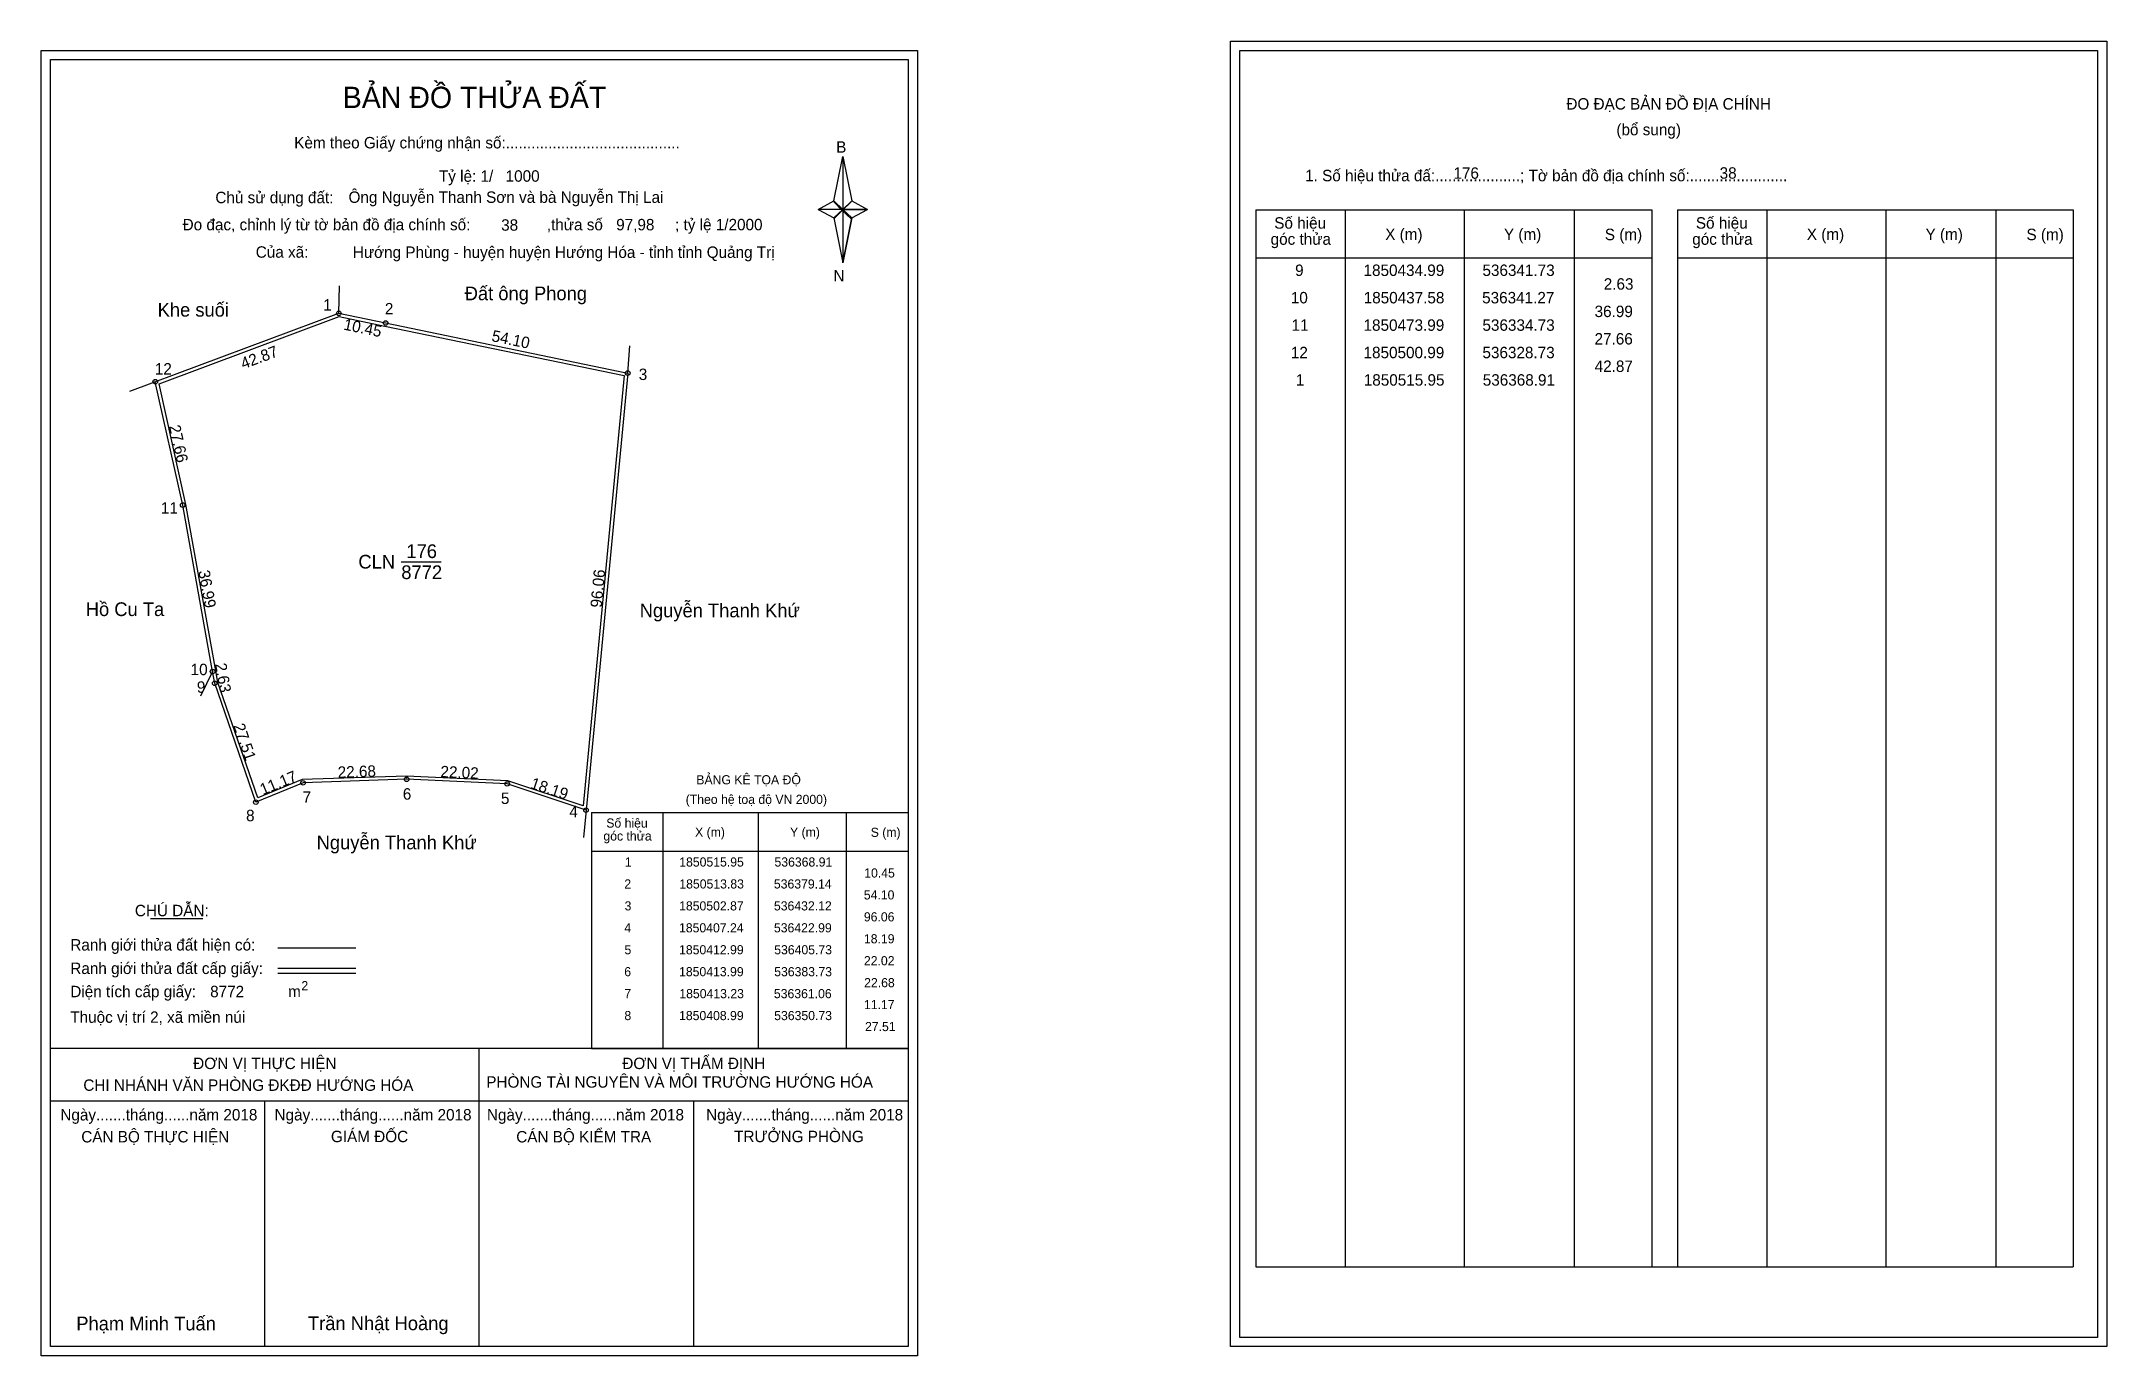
# Model space of a CAD drawing. Extents: x 536304 to 536756, y 1850288 to 1850575.
import ezdxf

# ---------------------------------------------------------------- set-up
doc = ezdxf.new("R2010")
doc.units = 0
for name, color, linetype in [('Level 1', 7, 'Continuous'), ('Level 10', 7, 'Continuous'), ('Level 11', 7, 'Continuous'), ('Level 13', 7, 'Continuous'), ('Level 27', 7, 'Continuous'), ('Level 3', 7, 'Continuous'), ('Level 36', 7, 'Continuous'), ('Level 49', 7, 'Continuous'), ('Level 53', 7, 'Continuous'), ('Level 55', 7, 'Continuous'), ('Level 6', 7, 'Continuous'), ('Level 63', 7, 'Continuous'), ('Level 9', 7, 'Continuous')]:
    doc.layers.add(name, color=color, linetype=linetype)

msp = doc.modelspace()

# ---------------------------------------------------------------- linework, layer by layer
at = {"layer": 'Level 1'}
for p, q in [((536566.04, 1850573.46), (536566.04, 1850573.46)), ((536305.8, 1850571.46), (536305.8, 1850571.46)), ((536477.22, 1850540.58), (536479.19, 1850550.22)), ((536477.22, 1850540.58), (536479.19, 1850550.22)), ((536479.19, 1850550.22), (536479.19, 1850538.69)), ((536479.19, 1850550.22), (536481.15, 1850540.58)), ((536479.19, 1850550.22), (536479.19, 1850538.69)), ((536473.77, 1850538.69), (536477.22, 1850540.58)), ((536473.77, 1850538.69), (536477.22, 1850536.85)), ((536479.19, 1850538.69), (536473.77, 1850538.69)), ((536477.22, 1850540.58), (536479.19, 1850538.69)), ((536479.19, 1850538.69), (536477.22, 1850540.58)), ((536479.04, 1850538.47), (536477.22, 1850540.36)), ((536479.19, 1850538.69), (536477.22, 1850536.85)), ((536477.22, 1850536.85), (536479.19, 1850538.69)), ((536479.04, 1850538.47), (536477.22, 1850536.63)), ((536477.22, 1850536.63), (536479.04, 1850538.47)), ((536477.22, 1850536.85), (536479.19, 1850526.99)), ((536481.01, 1850540.36), (536479.04, 1850538.47)), ((536479.04, 1850538.47), (536481.01, 1850540.36)), ((536481.01, 1850536.63), (536479.04, 1850538.47)), ((536481.15, 1850540.58), (536479.19, 1850538.69)), ((536479.19, 1850538.69), (536481.15, 1850540.58)), ((536479.19, 1850538.69), (536479.19, 1850526.99)), ((536479.19, 1850538.69), (536484.6, 1850538.69)), ((536479.19, 1850538.69), (536481.15, 1850536.85)), ((536484.6, 1850538.69), (536479.19, 1850538.69)), ((536479.19, 1850538.69), (536479.19, 1850526.99)), ((536481.15, 1850536.85), (536479.19, 1850538.69)), ((536481.15, 1850536.85), (536479.19, 1850526.99)), ((536479.19, 1850526.99), (536481.15, 1850536.85)), ((536481.15, 1850540.58), (536484.6, 1850538.69)), ((536481.15, 1850536.85), (536484.6, 1850538.69)), ((536569.58, 1850538.6), (536656.18, 1850538.6)), ((536589.17, 1850307.34), (536589.17, 1850538.6)), ((536615.24, 1850307.34), (536615.24, 1850538.6)), ((536639.21, 1850538.6), (536639.21, 1850307.34)), ((536656.18, 1850538.6), (536656.18, 1850307.34)), ((536661.83, 1850538.6), (536748.44, 1850538.6)), ((536681.42, 1850307.34), (536681.42, 1850538.6)), ((536707.5, 1850307.34), (536707.5, 1850538.6)), ((536731.47, 1850538.6), (536731.47, 1850307.34)), ((536748.44, 1850538.6), (536748.44, 1850307.34)), ((536569.58, 1850528.08), (536656.18, 1850528.08)), ((536661.83, 1850528.08), (536748.44, 1850528.08)), ((536424.21, 1850406.73), (536493.49, 1850406.73)), ((536439.88, 1850355.1), (536439.88, 1850406.73)), ((536460.74, 1850355.1), (536460.74, 1850406.73)), ((536479.92, 1850406.73), (536479.92, 1850355.1)), ((536424.21, 1850398.3), (536493.49, 1850398.3)), ((536327.71, 1850383.52), (536339.12, 1850383.52)), ((536355.58, 1850377.12), (536372.59, 1850377.12)), ((536355.58, 1850372.67), (536372.59, 1850372.67)), ((536355.58, 1850371.58), (536372.59, 1850371.58)), ((536412.62, 1850355.11), (536305.79, 1850355.11)), ((536493.49, 1850355.11), (536388.65, 1850355.11)), ((536399.64, 1850289.88), (536399.64, 1850355.11)), ((536424.21, 1850355.1), (536493.49, 1850355.1)), ((536493.49, 1850343.56), (536305.79, 1850343.56)), ((536352.72, 1850289.88), (536352.72, 1850343.56)), ((536446.57, 1850289.88), (536446.57, 1850343.56)), ((536569.58, 1850307.34), (536748.44, 1850307.34)), ((536493.49, 1850289.88), (536493.49, 1850289.88)), ((536753.74, 1850291.88), (536753.74, 1850291.88))]:
    msp.add_line(p, q, dxfattribs=at)
at = {"layer": 'Level 10'}
for p, q in [((536323.14, 1850498.91), (536368.91, 1850515.95)), ((536329.55, 1850500.55), (536368.97, 1850515.22)), ((536368.91, 1850515.95), (536379.14, 1850513.83)), ((536368.97, 1850515.22), (536379, 1850513.14)), ((536379.14, 1850513.83), (536432.12, 1850502.87)), ((536379, 1850513.14), (536431.36, 1850502.31)), ((536334.73, 1850473.99), (536328.73, 1850500.99)), ((536335.42, 1850474.13), (536329.55, 1850500.55)), ((536431.36, 1850502.31), (536422.38, 1850408.18)), ((536432.12, 1850502.87), (536422.99, 1850407.24)), ((536432.12, 1850502.87), (536422.99, 1850407.24)), ((536341.27, 1850437.58), (536334.73, 1850473.99)), ((536341.96, 1850437.7), (536335.42, 1850474.13)), ((536341.73, 1850434.99), (536341.27, 1850437.58)), ((536342.41, 1850435.17), (536341.96, 1850437.7)), ((536350.73, 1850408.99), (536341.73, 1850434.99)), ((536351.15, 1850409.92), (536342.41, 1850435.17)), ((536383.73, 1850414.69), (536360.91, 1850413.93)), ((536405.86, 1850413.68), (536383.73, 1850414.69)), ((536361.06, 1850413.23), (536350.73, 1850408.99)), ((536360.91, 1850413.93), (536351.15, 1850409.92)), ((536383.73, 1850413.99), (536361.06, 1850413.23)), ((536405.73, 1850412.99), (536383.73, 1850413.99)), ((536422.99, 1850407.24), (536405.73, 1850412.99)), ((536422.38, 1850408.18), (536405.86, 1850413.68))]:
    msp.add_line(p, q, dxfattribs=at)
at = {"layer": 'Level 11'}
for centre in [(536368.91, 1850515.95), (536368.91, 1850515.95), (536379.14, 1850513.83), (536328.73, 1850500.99), (536432.12, 1850502.87), (536334.73, 1850473.99), (536341.27, 1850437.58), (536341.73, 1850434.99), (536383.73, 1850413.99), (536361.06, 1850413.23), (536405.73, 1850412.99), (536350.73, 1850408.99), (536422.99, 1850407.24)]:
    msp.add_circle(centre, 0.5, dxfattribs=at)
at = {"layer": 'Level 27'}
for p, q in [((536368.91, 1850515.95), (536369.04, 1850521.95)), ((536432.12, 1850502.87), (536432.58, 1850508.85)), ((536341.27, 1850437.58), (536338.6, 1850432.21)), ((536422.99, 1850407.24), (536422.42, 1850401.27))]:
    msp.add_line(p, q, dxfattribs=at)
at = {"layer": 'Level 3'}
for p, q in [((536569.58, 1850538.6), (536569.58, 1850307.34)), ((536661.83, 1850538.6), (536661.83, 1850307.34)), ((536424.21, 1850406.73), (536424.21, 1850355.1))]:
    msp.add_line(p, q, dxfattribs=at)
at = {"layer": 'Level 63'}
for p, q in [((536303.79, 1850573.46), (536495.49, 1850573.46)), ((536303.79, 1850287.88), (536303.79, 1850573.46)), ((536495.49, 1850573.46), (536495.49, 1850287.88)), ((536305.79, 1850571.46), (536493.49, 1850571.46)), ((536305.79, 1850289.88), (536305.79, 1850571.46)), ((536493.49, 1850571.46), (536493.49, 1850289.88)), ((536495.49, 1850287.88), (536303.79, 1850287.88)), ((536493.49, 1850289.88), (536305.79, 1850289.88))]:
    msp.add_line(p, q, dxfattribs=at)
for points in [[(536564.05, 1850575.46), (536755.75, 1850575.46), (536755.75, 1850289.88), (536564.05, 1850289.88)], [(536566.05, 1850573.46), (536753.75, 1850573.46), (536753.75, 1850291.88), (536566.05, 1850291.88)]]:
    msp.add_lwpolyline(points, close=True, dxfattribs=at)
at = {"layer": 'Level 9'}
msp.add_line((536382.57, 1850461.6), (536391.26, 1850461.6), dxfattribs=at)

# ---------------------------------------------------------------- texts
at = {"layer": 'Level 1'}
for s, height, p in [('BẢN ĐỒ THỬA ĐẤT', 4.6657, (536369.76, 1850560.86)), ('ĐO ĐẠC BẢN ĐỒ ĐỊA CHÍNH', 2.5, (536637.52, 1850560.52)), ('Kèm theo Giấy chứng nhận số:.........................................', 2.5, (536359.14, 1850552.03)), ('(bổ sung)', 2.5, (536648.46, 1850554.9)), ('B', 2.5, (536477.73, 1850551.09)), ('1. Số hiệu thửa đấ:....................; Tờ bản đồ địa chính số:.......................', 2.5, (536580.35, 1850544.84)), ('Chủ sử dụng đất:', 2.5, (536341.88, 1850540.04)), ('Đo đạc, chỉnh lý từ tờ bản đồ địa chính số:                  ,thửa số                 ; tỷ lệ 1/2000', 2.5, (536334.72, 1850534.11)), ('Số hiệu', 2.5, (536573.59, 1850534.47)), ('Số hiệu', 2.5, (536665.85, 1850534.47)), ('góc thửa', 2.5, (536572.8, 1850530.94)), ('X (m)', 2.5, (536597.87, 1850532)), ('Y (m)', 2.5, (536623.85, 1850532)), ('S (m)', 2.5, (536645.93, 1850531.95)), ('góc thửa', 2.5, (536665.06, 1850530.94)), ('X (m)', 2.5, (536690.13, 1850532)), ('Y (m)', 2.5, (536716.11, 1850532)), ('S (m)', 2.5, (536738.19, 1850531.95)), ('Của xã:', 2.5, (536350.72, 1850528.11)), ('N', 2.5, (536477.13, 1850522.92)), ('BẢNG KÊ TỌA ĐỘ', 2, (536447.12, 1850412.89)), ('(Theo hệ toạ độ VN 2000)', 2, (536444.8, 1850408.6)), ('Số hiệu', 2, (536427.42, 1850403.42)), ('góc thửa', 2, (536426.79, 1850400.59)), ('X (m)', 2, (536446.85, 1850401.44)), ('Y (m)', 2, (536467.63, 1850401.44)), ('S (m)', 2, (536485.29, 1850401.4)), ('CHÚ DẪN:', 2.5, (536324.27, 1850384.03)), ('Ranh giới thửa đất hiện có:', 2.5, (536310.14, 1850376.53)), ('Ranh giới thửa đất cấp giấy:', 2.5, (536310.14, 1850371.39)), ('Diện tích cấp giấy:', 2.5, (536310.14, 1850366.31)), ('2', 2, (536360.7, 1850367.84)), ('m', 2.5, (536357.8, 1850366.33)), ('Thuộc vị trí 2, xã miền núi', 2.5, (536310.14, 1850360.71)), ('ĐƠN VỊ THỰC HIỆN', 2.5, (536337.03, 1850350.59)), ('ĐƠN VỊ THẨM ĐỊNH', 2.5, (536430.93, 1850350.59)), ('CHI NHÁNH VĂN PHÒNG ĐKĐĐ HƯỚNG HÓA', 2.5, (536312.99, 1850345.83)), ('PHÒNG TÀI NGUYÊN VÀ MÔI TRƯỜNG HƯỚNG HÓA', 2.5, (536401.16, 1850346.52)), ('Ngày.......tháng......năm 2018', 2.5, (536307.96, 1850339.35)), ('Ngày.......tháng......năm 2018', 2.5, (536354.83, 1850339.35)), ('Ngày.......tháng......năm 2018', 2.5, (536401.31, 1850339.35)), ('Ngày.......tháng......năm 2018', 2.5, (536449.27, 1850339.35)), ('CÁN BỘ THỰC HIỆN', 2.5, (536312.54, 1850334.54)), ('GIÁM ĐỐC', 2.5, (536367.17, 1850334.6)), ('CÁN BỘ KIỂM TRA', 2.5, (536407.72, 1850334.54)), ('TRƯỞNG PHÒNG', 2.5, (536455.4, 1850334.6)), ('Phạm Minh Tuấn', 3, (536311.45, 1850293.42)), ('Trần Nhật Hoàng', 3, (536362.14, 1850293.47))]:
    msp.add_text(s, height=height, dxfattribs=at).set_placement(p)
at = {"layer": 'Level 11'}
msp.add_text('Tỷ lệ: 1/', height=2.5, dxfattribs=at).set_placement((536390.8, 1850544.72))
at = {"layer": 'Level 13'}
for s, p in [('176', (536383.68, 1850462.4)), ('CLN', (536373.18, 1850460.1)), ('8772', (536382.57, 1850457.8))]:
    msp.add_text(s, height=3, dxfattribs=at).set_placement(p)
at = {"layer": 'Level 36'}
for s, p in [('Khe suối', (536329.25, 1850515.22)), ('Đất ông Phong', (536396.44, 1850518.81)), ('Hồ Cu Ta', (536313.52, 1850449.71)), ('Nguyễn Thanh Khứ', (536434.74, 1850449.43)), ('Nguyễn Thanh Khứ', (536364.04, 1850398.67))]:
    msp.add_text(s, height=3, dxfattribs=at).set_placement(p)
at = {"layer": 'Level 49'}
for s, rotation, p in [('10.45', 348.2921, (536369.79, 1850512.4)), ('54.10', 348.3121, (536402.19, 1850509.88)), ('42.87', 20.4215, (536347.99, 1850503.69)), ('27.66', 282.5288, (536331.71, 1850491.25)), ('36.99', 280.1829, (536338.14, 1850459.53)), ('96.06', 84.5464, (536426.41, 1850451.47)), ('2.63', 280.0711, (536341.79, 1850439.2)), ('27.51', 289.0935, (536345.78, 1850425.73)), ('11.17', 22.3159, (536352.25, 1850410.48)), ('22.68', 1.9201, (536368.69, 1850414.29)), ('22.02', 357.3974, (536391.09, 1850414.46)), ('18.19', 341.575, (536410.64, 1850412.09))]:
    msp.add_text(s, height=2.5, rotation=rotation, dxfattribs=at).set_placement(p)
at = {"layer": 'Level 53'}
for s, height, p in [('9', 2.5, (536578.15, 1850524.12)), ('1850434.99', 2.5, (536593.13, 1850524.12)), ('536341.73', 2.5, (536619.15, 1850524.12)), ('2.63', 2.5, (536645.69, 1850521.12)), ('10', 2.5, (536577.22, 1850518.12)), ('1850437.58', 2.5, (536593.16, 1850518.12)), ('536341.27', 2.5, (536619.08, 1850518.12)), ('11', 2.5, (536577.38, 1850512.12)), ('1850473.99', 2.5, (536593.13, 1850512.12)), ('536334.73', 2.5, (536619.15, 1850512.12)), ('36.99', 2.5, (536643.69, 1850515.12)), ('27.66', 2.5, (536643.68, 1850509.12)), ('12', 2.5, (536577.23, 1850506.12)), ('1850500.99', 2.5, (536593.13, 1850506.12)), ('536328.73', 2.5, (536619.15, 1850506.12)), ('42.87', 2.5, (536643.7, 1850503.12)), ('1', 2.5, (536578.3, 1850500.12)), ('1850515.95', 2.5, (536593.18, 1850500.12)), ('536368.91', 2.5, (536619.22, 1850500.12)), ('1', 2, (536431.49, 1850394.9)), ('1850515.95', 2, (536443.39, 1850394.9)), ('536368.91', 2, (536464.23, 1850394.9)), ('2', 2, (536431.37, 1850390.1)), ('1850513.83', 2, (536443.41, 1850390.1)), ('536379.14', 2, (536464.1, 1850390.1)), ('10.45', 2, (536483.87, 1850392.5)), ('3', 2, (536431.43, 1850385.3)), ('1850502.87', 2, (536443.36, 1850385.3)), ('536432.12', 2, (536464.11, 1850385.3)), ('54.10', 2, (536483.78, 1850387.7)), ('4', 2, (536431.36, 1850380.5)), ('1850407.24', 2, (536443.34, 1850380.5)), ('536422.99', 2, (536464.11, 1850380.5)), ('96.06', 2, (536483.79, 1850382.9)), ('18.19', 2, (536483.8, 1850378.1)), ('5', 2, (536431.4, 1850375.7)), ('1850412.99', 2, (536443.35, 1850375.7)), ('536405.73', 2, (536464.17, 1850375.7)), ('22.02', 2, (536483.8, 1850373.3)), ('6', 2, (536431.36, 1850370.9)), ('1850413.99', 2, (536443.35, 1850370.9)), ('536383.73', 2, (536464.17, 1850370.9)), ('22.68', 2, (536483.85, 1850368.5)), ('7', 2, (536431.37, 1850366.1)), ('1850413.23', 2, (536443.41, 1850366.1)), ('536361.06', 2, (536464.1, 1850366.1)), ('11.17', 2, (536483.81, 1850363.7)), ('8', 2, (536431.39, 1850361.3)), ('1850408.99', 2, (536443.35, 1850361.3)), ('536350.73', 2, (536464.17, 1850361.3)), ('27.51', 2, (536484.04, 1850358.9))]:
    msp.add_text(s, height=height, dxfattribs=at).set_placement(p)
at = {"layer": 'Level 55'}
for s, height, p in [('1', 0.4, (536368.8, 1850515.95)), ('0', 0.11, (536368.87, 1850515.84)), ('0', 0.11, (536368.87, 1850515.84)), ('0', 0.11, (536368.87, 1850515.84)), ('2', 0.4, (536379, 1850513.83)), ('0', 0.11, (536379.1, 1850513.72)), ('12', 0.4, (536328.45, 1850500.99)), ('0', 0.11, (536328.69, 1850500.88)), ('0', 0.11, (536328.69, 1850500.88)), ('0', 0.11, (536328.69, 1850500.88)), ('0', 0.11, (536328.69, 1850500.88)), ('3', 0.4, (536432, 1850502.87)), ('0', 0.11, (536432.08, 1850502.76)), ('0', 0.11, (536432.08, 1850502.76)), ('11', 0.4, (536334.47, 1850473.99)), ('0', 0.11, (536334.69, 1850473.88)), ('0', 0.11, (536334.69, 1850473.88)), ('10', 0.4, (536340.99, 1850437.58)), ('0', 0.11, (536341.23, 1850437.47)), ('0', 0.11, (536341.23, 1850437.47)), ('0', 0.11, (536341.23, 1850437.47)), ('9', 0.4, (536341.59, 1850434.99)), ('0', 0.11, (536341.69, 1850434.88)), ('6', 0.4, (536383.59, 1850413.99)), ('7', 0.4, (536360.93, 1850413.23)), ('0', 0.11, (536361.02, 1850413.12)), ('0', 0.11, (536383.69, 1850413.88)), ('5', 0.4, (536405.6, 1850412.99)), ('0', 0.11, (536405.69, 1850412.88)), ('8', 0.4, (536350.6, 1850408.99)), ('0', 0.11, (536350.69, 1850408.88)), ('4', 0.4, (536422.85, 1850407.24)), ('0', 0.11, (536422.95, 1850407.13)), ('0', 0.11, (536422.95, 1850407.13))]:
    msp.add_text(s, height=height, dxfattribs=at).set_placement(p)
at = {"layer": 'Level 6'}
for s, p in [('1000', (536405.4, 1850544.74)), ('176', (536612.8, 1850545.38)), ('38', (536671.05, 1850545.4)), ('Ông Nguyễn Thanh Sơn và bà Nguyễn Thị Lai', (536371.02, 1850540.11)), ('38', (536404.42, 1850534.02)), ('97,98', (536429.59, 1850534.1)), (' Hướng Phùng - huyện huyện Hướng Hóa - tỉnh tỉnh Quảng Trị', (536371.03, 1850528.07)), ('8772', (536340.74, 1850366.31))]:
    msp.add_text(s, height=2.5, dxfattribs=at).set_placement(p)
at = {"layer": 'Level 9'}
for s, p in [('1', (536365.49, 1850516.55)), ('2', (536378.97, 1850515.71)), ('12', (536328.64, 1850502.55)), ('3', (536434.53, 1850501.35)), ('11', (536329.96, 1850472.11)), ('10', (536336.47, 1850436.78)), ('9', (536337.84, 1850432.93)), ('7', (536360.98, 1850408.85)), ('6', (536382.9, 1850409.54)), ('5', (536404.37, 1850408.59)), ('8', (536348.6, 1850404.82)), ('4', (536419.36, 1850405.69))]:
    msp.add_text(s, height=2.5, dxfattribs=at).set_placement(p)

doc.saveas('drawing.dxf')
